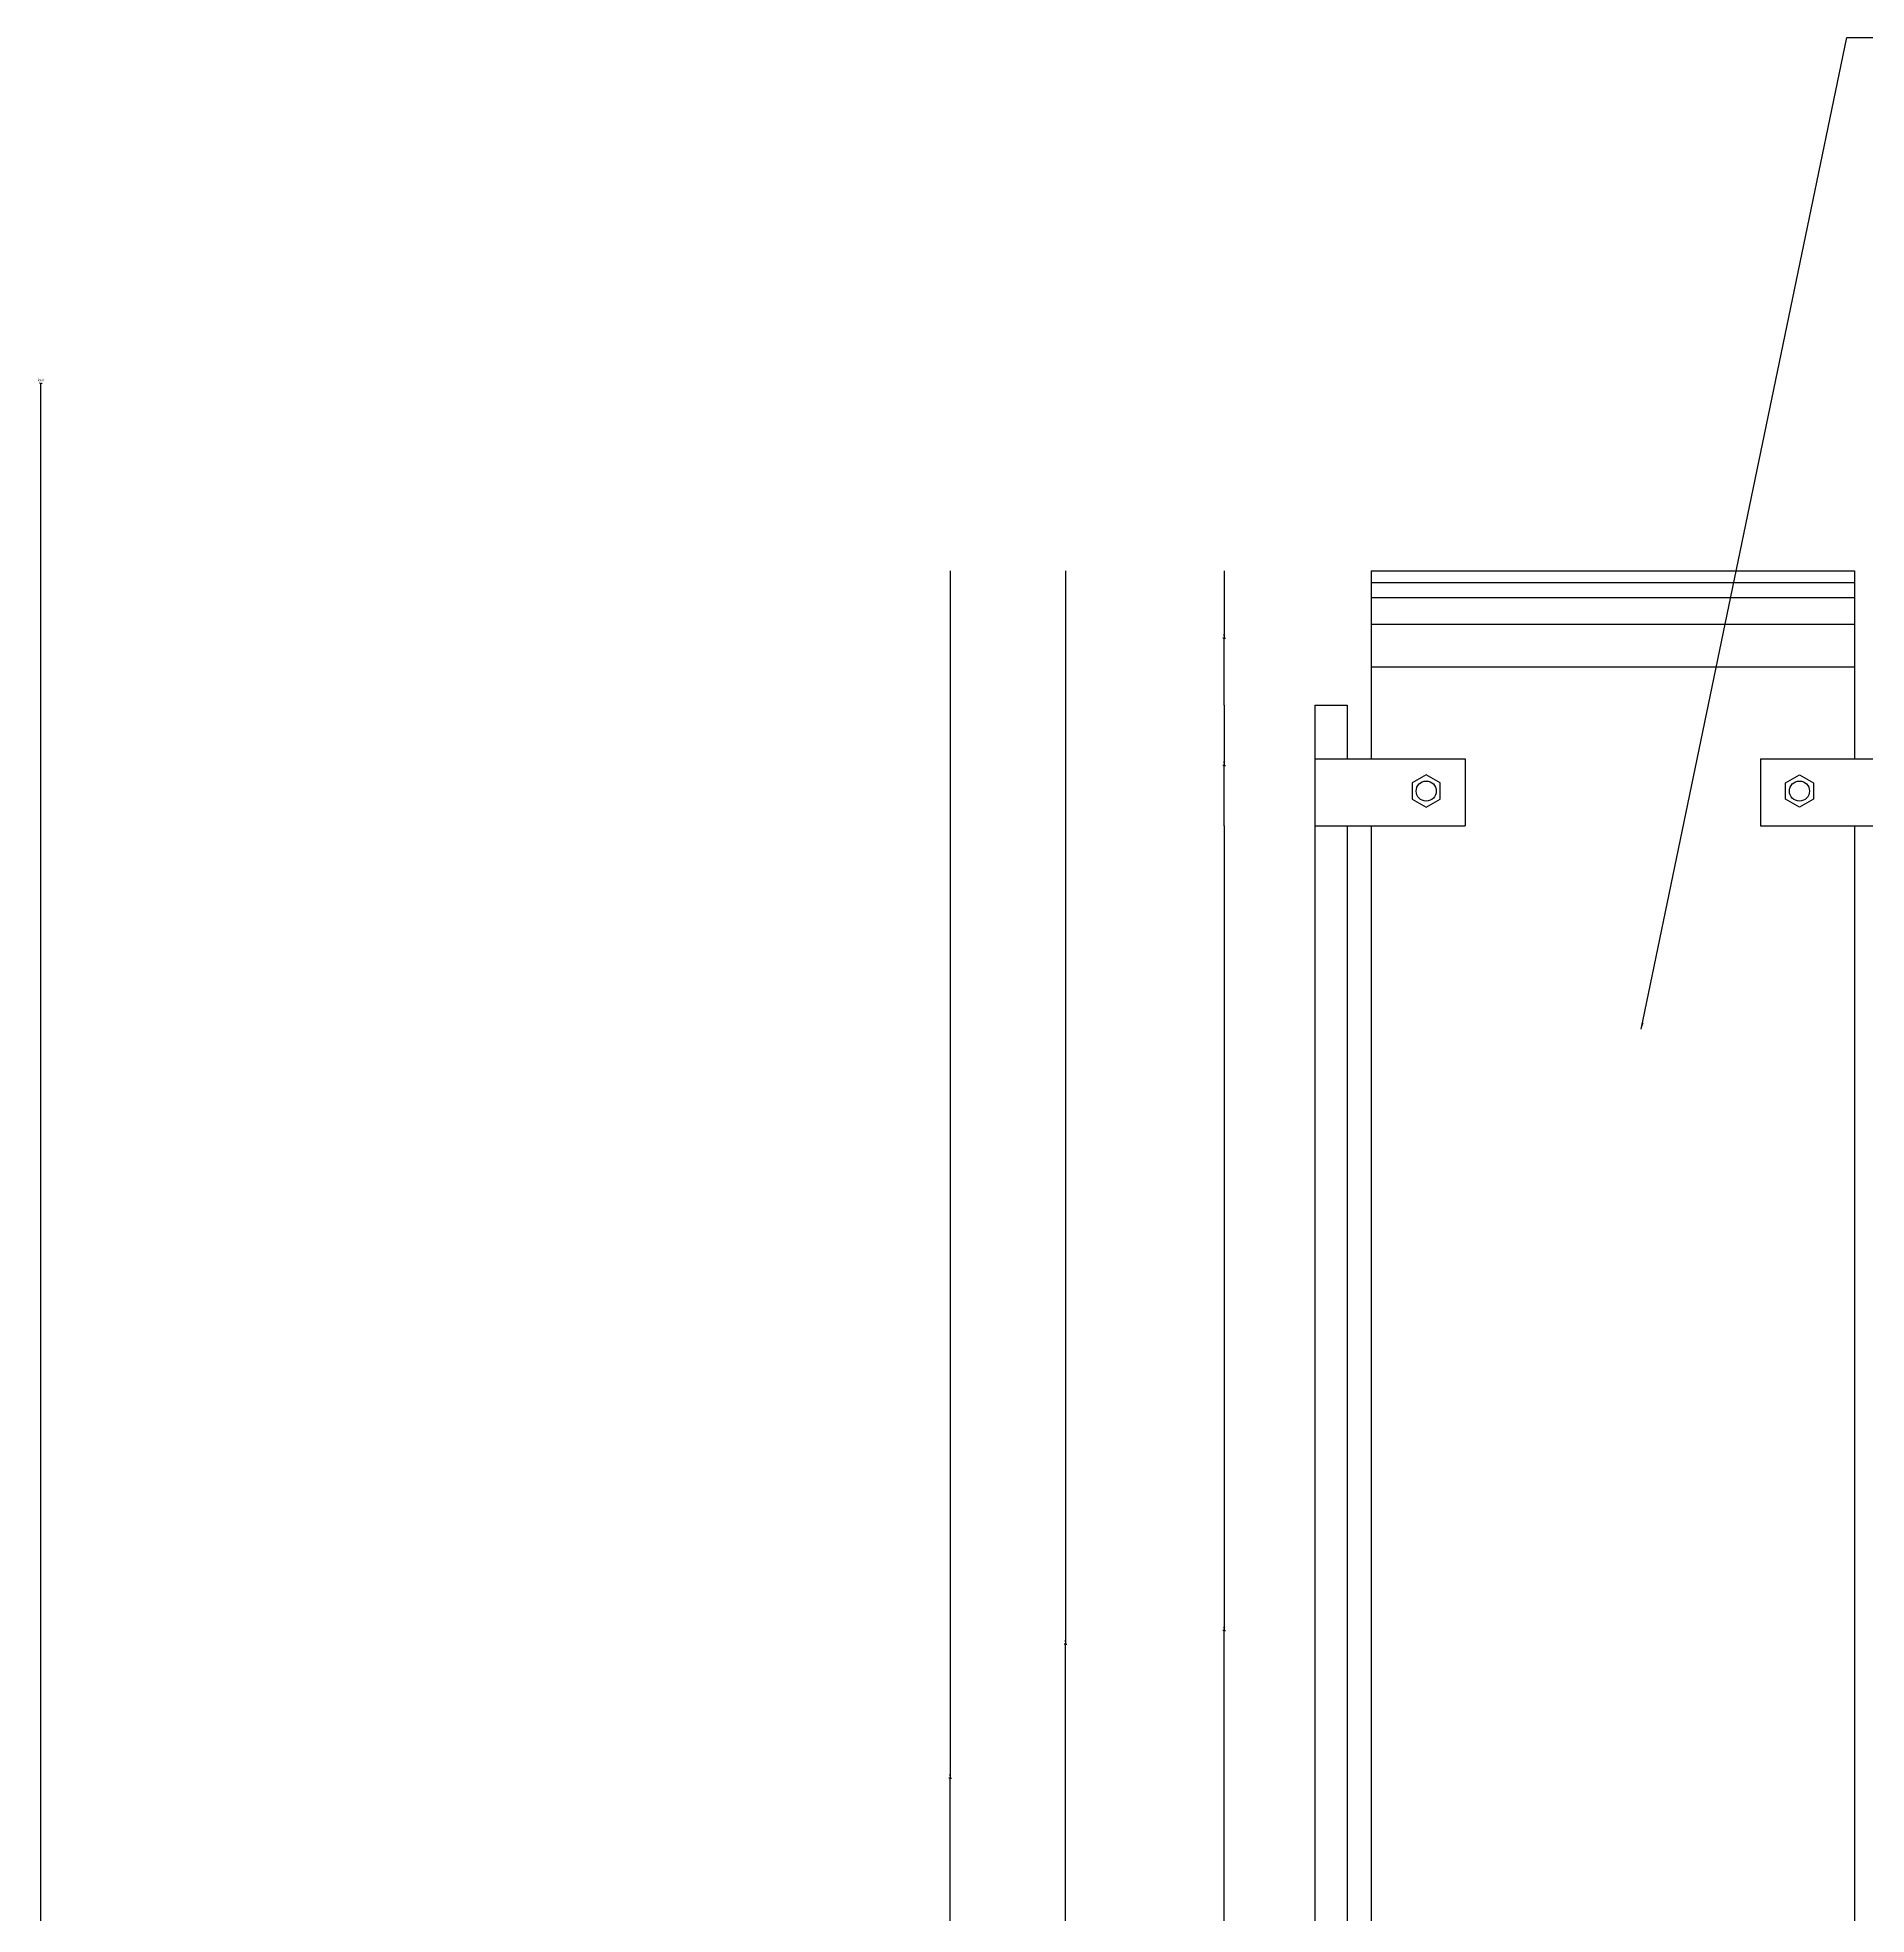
# Model space of a CAD drawing. Header units: metres. Extents: x -1 to 3533, y 0 to 1442.
# Drawn here: x -1 to 680, y 706 to 1406 of the extents above; entities that cross this region are included whole.
import ezdxf

# ---------------------------------------------------------------- set-up
doc = ezdxf.new("R2010")
doc.units = ezdxf.units.M
for name, color, linetype in [('3', 3, 'Continuous'), ('7', 7, 'Continuous'), ('DIM', 3, 'Continuous')]:
    doc.layers.add(name, color=color, linetype=linetype)
doc.dimstyles.get("Standard").update_dxf_attribs({"dimtxt": 2.5, "dimasz": 2.5, "dimexe": 1.25, "dimexo": 0.625, "dimtad": 1, "dimcen": 2.5, "dimazin": 3, "dimtfac": 1, "dimtmove": 0, "dimatfit": 3})

# ---------------------------------------------------------------- blocks, each defined once
blk = doc.blocks.new('*D1')
for p, q in [((440.94, 1111.87), (440.94, 811.87)), ((440.69, 811.87), (440.44, 811.87)), ((440.94, 511.87), (440.94, 811.87)), ((440.94, 811.87), (440.94, 811.87)), ((441.19, 811.87), (441.44, 811.87))]:
    blk.add_line(p, q)
at = {"layer": 'Defpoints'}
for p in [(440.94, 1111.87), (440.94, 811.87), (440.94, 511.87)]:
    blk.add_point(p, dxfattribs=at)
at = {"layer": 'DIM', "insert": (440.94, 812.995), "char_height": 1, "attachment_point": 5}
blk.add_mtext('0', dxfattribs=at)
blk = doc.blocks.new('*D14')
for p, q in [((338.85, 1206.87), (338.85, 756.87)), ((338.6, 756.87), (338.35, 756.87)), ((338.85, 306.87), (338.85, 756.87)), ((338.85, 756.87), (338.85, 756.87)), ((339.1, 756.87), (339.35, 756.87))]:
    blk.add_line(p, q)
at = {"layer": 'Defpoints'}
for p in [(338.85, 1206.87), (338.85, 756.87), (338.85, 306.87)]:
    blk.add_point(p, dxfattribs=at)
at = {"layer": 'DIM', "insert": (338.85, 757.995), "char_height": 1, "attachment_point": 5}
blk.add_mtext('0', dxfattribs=at)
blk = doc.blocks.new('*D15')
for p, q in [((381.81, 1206.87), (381.81, 806.87)), ((381.56, 806.87), (381.31, 806.87)), ((381.81, 406.87), (381.81, 806.87)), ((381.81, 806.87), (381.81, 806.87)), ((382.06, 806.87), (382.31, 806.87))]:
    blk.add_line(p, q)
at = {"layer": 'Defpoints'}
for p in [(381.81, 1206.87), (381.81, 806.87), (381.81, 406.87)]:
    blk.add_point(p, dxfattribs=at)
at = {"layer": 'DIM', "insert": (381.81, 807.995), "char_height": 1, "attachment_point": 5}
blk.add_mtext('0', dxfattribs=at)
blk = doc.blocks.new('*D17')
for p, q in [((440.94, 1206.87), (440.94, 1181.87)), ((440.69, 1181.87), (440.44, 1181.87)), ((440.94, 1156.87), (440.94, 1181.87)), ((440.94, 1181.87), (440.94, 1181.87)), ((441.19, 1181.87), (441.44, 1181.87))]:
    blk.add_line(p, q)
at = {"layer": 'Defpoints'}
for p in [(440.94, 1206.87), (440.94, 1181.87), (440.94, 1156.87)]:
    blk.add_point(p, dxfattribs=at)
at = {"layer": 'DIM', "insert": (440.94, 1182.995), "char_height": 1, "attachment_point": 5}
blk.add_mtext('0', dxfattribs=at)
blk = doc.blocks.new('*D18')
for p, q in [((440.94, 1156.87), (440.94, 1134.37)), ((440.69, 1134.37), (440.44, 1134.37)), ((440.94, 1111.87), (440.94, 1134.37)), ((440.94, 1134.37), (440.94, 1134.37)), ((441.19, 1134.37), (441.44, 1134.37))]:
    blk.add_line(p, q)
at = {"layer": 'Defpoints'}
for p in [(440.94, 1156.87), (440.94, 1134.37), (440.94, 1111.87)]:
    blk.add_point(p, dxfattribs=at)
at = {"layer": 'DIM', "insert": (440.94, 1135.495), "char_height": 1, "attachment_point": 5}
blk.add_mtext('0', dxfattribs=at)
blk = doc.blocks.new('*D24')
for p, q in [((-0.25, 1276.89), (-0.5, 1276.89)), ((0, 0), (0, 1276.89)), ((0, 0), (0, 1276.89)), ((0, 1276.89), (0, 1276.89)), ((0.25, 1276.89), (0.5, 1276.89))]:
    blk.add_line(p, q)
at = {"layer": 'Defpoints'}
for p in [(0, 1276.89), (0, 0), (0, 0)]:
    blk.add_point(p, dxfattribs=at)
at = {"layer": 'DIM', "insert": (0, 1278.015), "char_height": 1, "attachment_point": 5}
blk.add_mtext('R60', dxfattribs=at)

msp = doc.modelspace()

# ---------------------------------------------------------------- linework, layer by layer
at = {"layer": '3'}
for p, q in [((495.8, 1202.64), (675.8, 1202.64)), ((495.8, 1196.99), (675.8, 1196.99)), ((495.8, 1187.1), (675.8, 1187.1)), ((495.8, 1171.14), (675.8, 1171.14))]:
    msp.add_line(p, q, dxfattribs=at)
for centre in [(516.27, 1124.83), (655.33, 1124.83)]:
    msp.add_circle(centre, 3.75, dxfattribs=at)
at = {"layer": '7'}
for p, q in [((495.8, 1206.87), (675.8, 1206.87)), ((495.8, 1206.87), (495.8, 1136.87)), ((675.8, 1206.87), (675.8, 1136.87)), ((474.8, 1156.87), (474.8, 222.87)), ((474.8, 1156.87), (486.8, 1156.87)), ((486.8, 1156.87), (486.8, 1136.87)), ((474.8, 1136.87), (530.8, 1136.87)), ((530.8, 1136.87), (530.8, 1111.87)), ((640.8, 1136.87), (740.8, 1136.87)), ((640.8, 1136.87), (640.8, 1111.87)), ((512.52, 1124.83), (512.52, 1124.83)), ((659.08, 1124.83), (659.08, 1124.83)), ((474.8, 1111.87), (530.8, 1111.87)), ((486.8, 1111.87), (486.8, 511.87)), ((495.8, 1111.87), (495.8, 511.87)), ((640.8, 1111.87), (740.8, 1111.87)), ((675.8, 1111.87), (675.8, 511.87))]:
    msp.add_line(p, q, dxfattribs=at)
for points in [[(516.27, 1118.78), (521.51, 1121.8), (521.51, 1127.85), (516.27, 1130.88), (511.03, 1127.85), (511.03, 1121.8)], [(655.33, 1118.78), (650.1, 1121.8), (650.1, 1127.85), (655.33, 1130.88), (660.57, 1127.85), (660.57, 1121.8)]]:
    msp.add_lwpolyline(points, close=True, dxfattribs=at)

# ---------------------------------------------------------------- dimensions: what is measured, and where the dimension line sits
at = {"layer": 'DIM'}
dim = msp.add_linear_dim(base=(0, 1276.89), p1=(0, 0), p2=(0, 0), text='R60', dimstyle='Standard', dxfattribs=at)
dim.commit()
dim.dimension.update_dxf_attribs({"geometry": '*D24', "text_midpoint": (0, 1278.015)})
for base, p1, p2, picture, middle in [((338.85, 756.87), (338.85, 1206.87), (338.85, 306.87), '*D14', (338.85, 757.995)), ((381.81, 806.87), (381.81, 1206.87), (381.81, 406.87), '*D15', (381.81, 807.995)), ((440.94, 1181.87), (440.94, 1206.87), (440.94, 1156.87), '*D17', (440.94, 1182.995)), ((440.94, 1134.37), (440.94, 1156.87), (440.94, 1111.87), '*D18', (440.94, 1135.495)), ((440.94, 811.87), (440.94, 1111.87), (440.94, 511.87), '*D1', (440.94, 812.995))]:
    dim = msp.add_linear_dim(base=base, p1=p1, p2=p2, dimstyle='Standard', dxfattribs=at)
    dim.commit()
    dim.dimension.update_dxf_attribs({"geometry": picture, "text_midpoint": middle})

# ---------------------------------------------------------------- leaders
msp.add_leader([(596.39, 1036.05), (673.05, 1405.73), (770.8, 1405.73)], dimstyle='Standard', dxfattribs=at)

doc.saveas('drawing.dxf')
